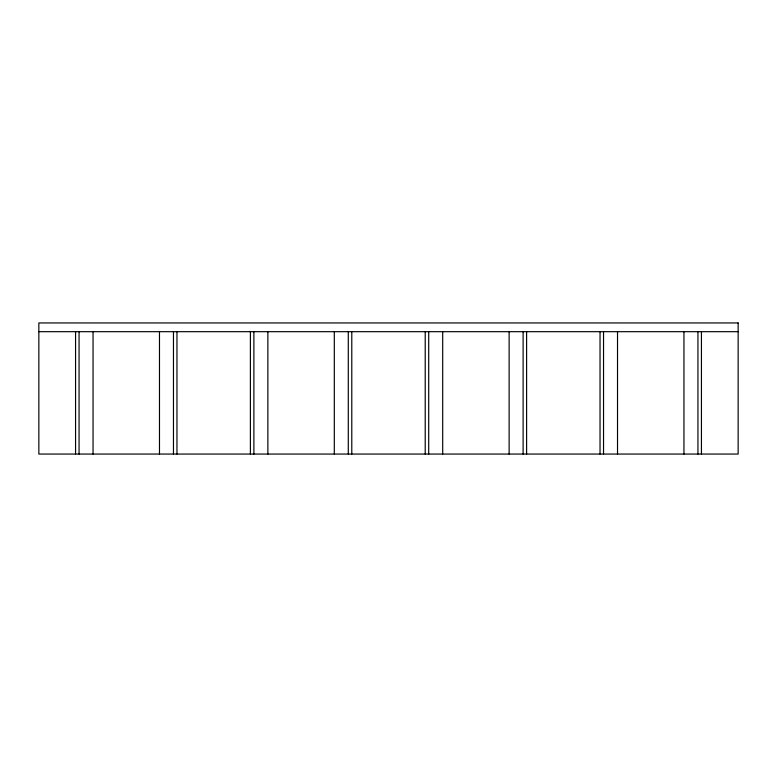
<?xml version="1.0" encoding="UTF-8"?>
<svg xmlns="http://www.w3.org/2000/svg" width="777" height="777" viewBox="0 0 777 777"><rect width="100%" height="100%" fill="white"/><g stroke="black" fill="none" stroke-linecap="round" stroke-linejoin="round"><path stroke-width="1.17" d="M38.85 331.682L738.15 331.682M701.437 331.682L701.437 454.059M697.94 331.682L697.94 454.059M683.954 331.682L683.954 454.059M617.521 331.682L617.521 454.059M603.535 331.682L603.535 454.059M600.038 331.682L600.038 454.059M526.612 331.682L526.612 454.059M523.115 331.682L523.115 454.059M509.129 331.682L509.129 454.059M442.696 331.682L442.696 454.059M428.71 331.682L428.71 454.059M425.213 331.682L425.213 454.059M351.787 331.682L351.787 454.059M348.29 331.682L348.29 454.059M334.304 331.682L334.304 454.059M267.871 331.682L267.871 454.059M253.885 331.682L253.885 454.059M250.388 331.682L250.388 454.059M176.962 331.682L176.962 454.059M173.465 331.682L173.465 454.059M159.479 331.682L159.479 454.059M93.046 331.682L93.046 454.059M79.06 331.682L79.06 454.059M75.563 331.682L75.563 454.059M738.15 322.941L38.85 322.941L38.85 454.059L738.15 454.059L738.15 322.941"/></g></svg>
